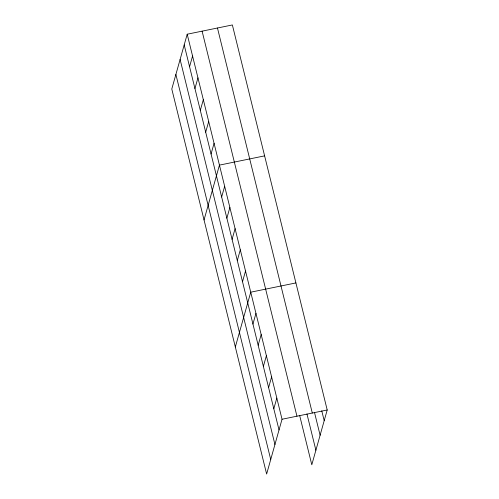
<?xml version="1.0" encoding="UTF-8"?>
<svg xmlns="http://www.w3.org/2000/svg" width="499" height="499" viewBox="0 0 499 499"><rect width="100%" height="100%" fill="white"/><g stroke="black" fill="none" stroke-linecap="round" stroke-linejoin="round"><path stroke-width="0.75" d="M187.2 34.213L171.793 89.015L266.634 474.05L282.035 419.254L187.2 34.213L232.366 24.95L327.207 409.985L311.8 464.787L299.693 415.623M189.564 66.735L192.57 56.031M194.941 88.554L197.947 77.85M200.311 110.373L203.324 99.669M205.688 132.191L208.694 121.488M211.065 154.01L214.071 143.307M204.041 219.928L219.441 165.125L264.613 155.863M221.65 197.005L224.662 186.302M226.87 218.182L229.877 207.478M232.085 239.358L235.091 228.661M237.299 260.534L240.306 249.837M242.514 281.71L245.527 271.013M235.335 346.986L250.741 292.189L295.907 282.927M252.949 324.063L255.956 313.366M258.164 345.239L261.17 334.542M263.378 366.416L266.385 355.718M268.599 387.598L271.606 376.895M273.814 408.775L276.82 398.071M282.035 419.254L327.207 409.985M321.774 410.852L324.2 420.682M314.52 412.548L320.109 435.24M217.464 28.006L312.299 413.041M306.947 413.927L315.892 450.229M202.101 31.156L296.942 416.191M184.193 44.916L279.028 429.951M180.102 59.468L274.937 444.503M175.885 74.463L270.726 459.498"/></g></svg>
